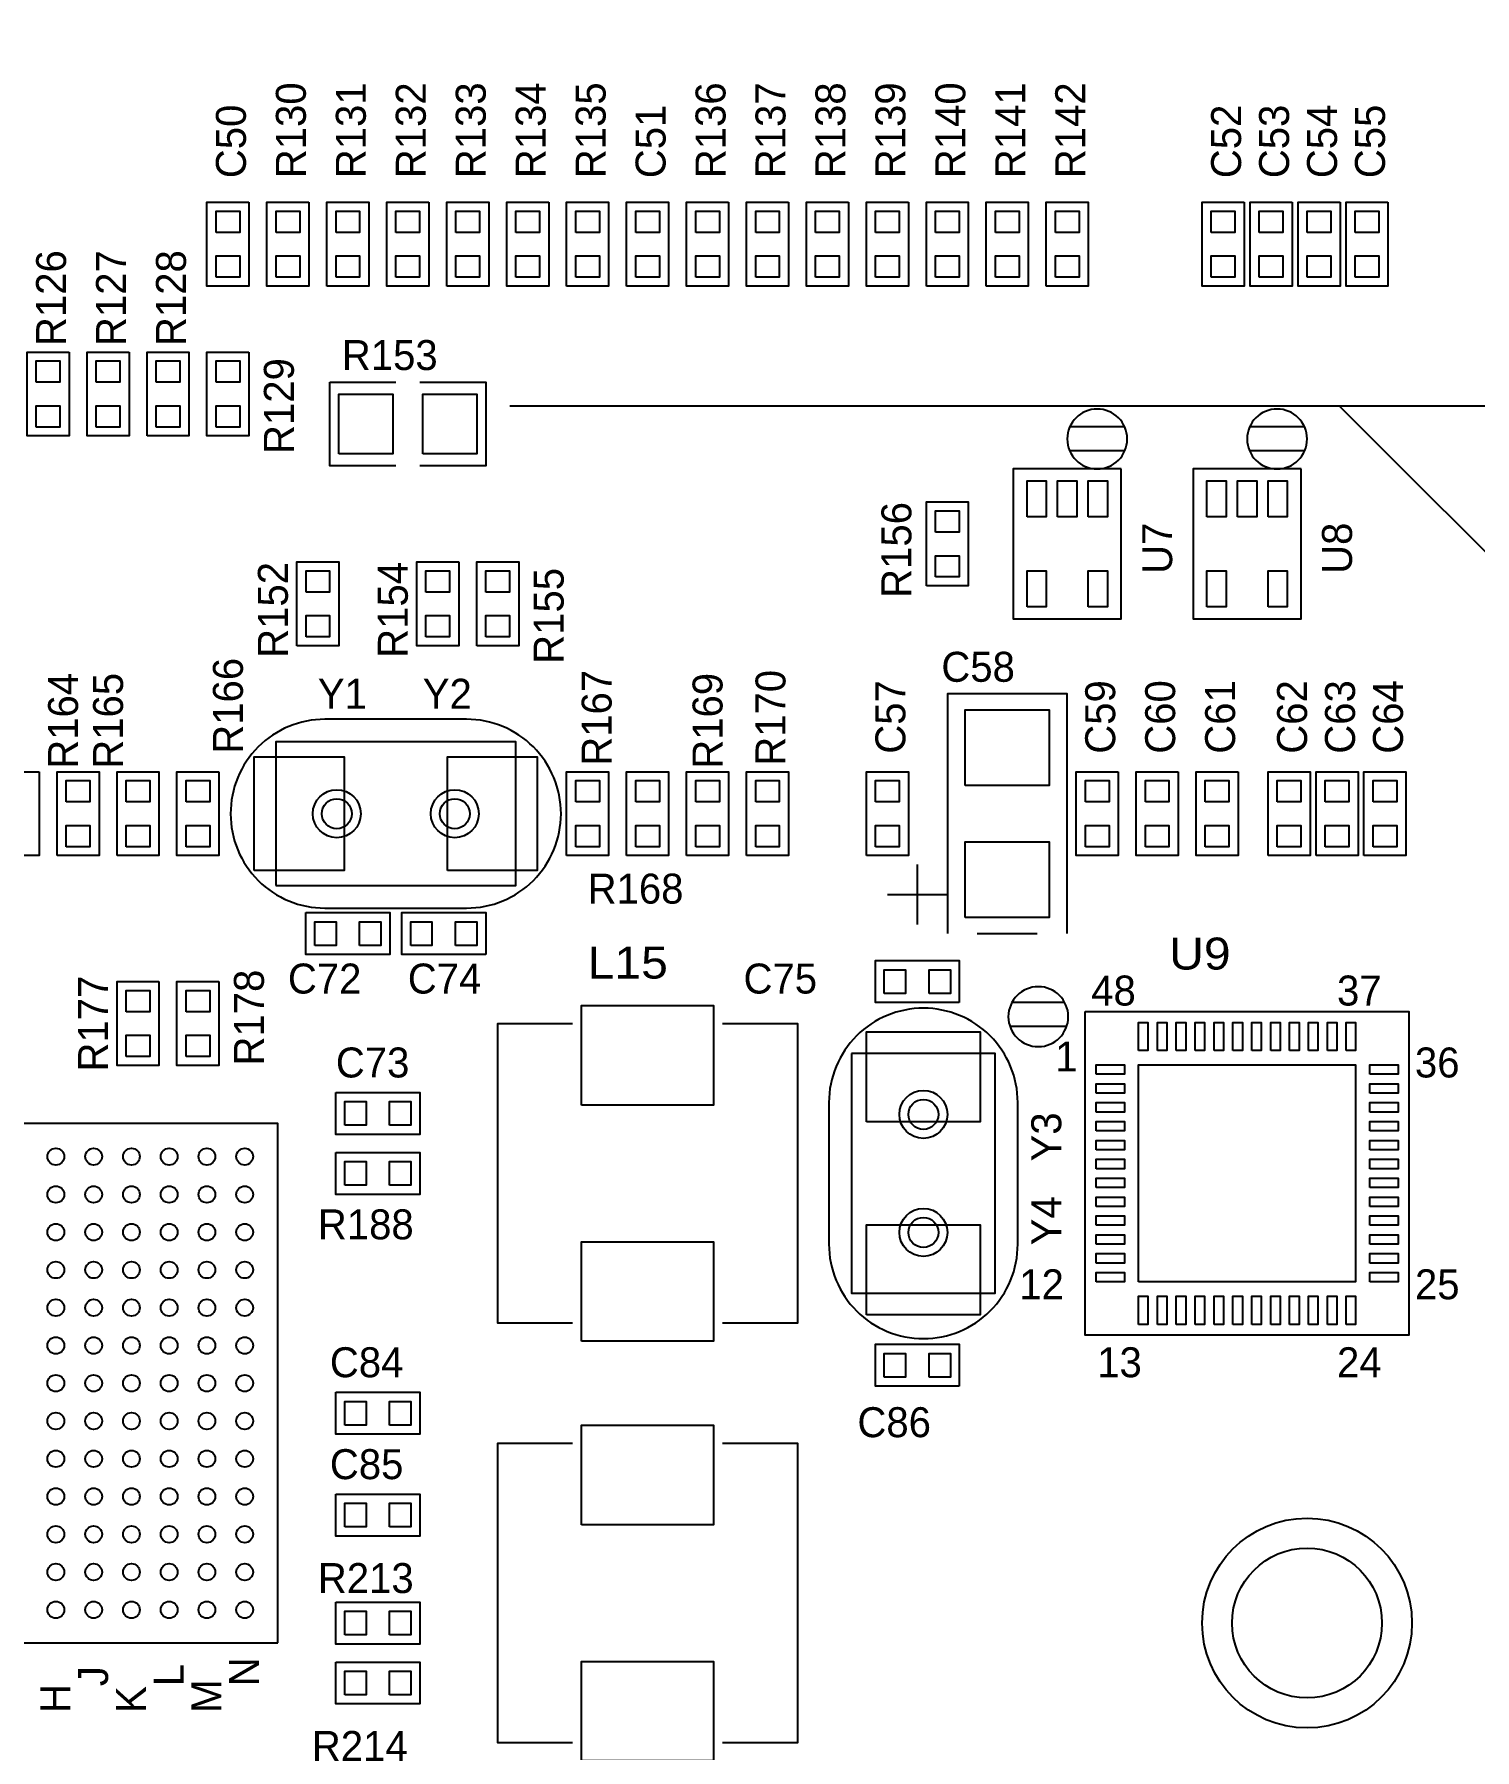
# Model space of a CAD drawing. Extents: x -13981 to 19531, y -9981 to 12034.
# Drawn here: x -7309 to -3706, y -50 to 4242 of the extents above; entities that cross this region are included whole.
import ezdxf

# ---------------------------------------------------------------- set-up
doc = ezdxf.new("R2010")
doc.units = 0
doc.header["$MEASUREMENT"] = 0
doc.layers.get('0').update_dxf_attribs({"color": 1, "linetype": 'CONTINUOUS'})
doc.layers.add('1', color=3, linetype='CONTINUOUS')

# ---------------------------------------------------------------- blocks, each defined once
blk = doc.blocks.new('FIGURE_CIRCLE')
blk.add_circle((0, 0), 0.5)
blk = doc.blocks.new('FIGURE_SQUARE')
blk.add_lwpolyline([(-0.5, -0.5), (-0.5, 0.5), (0.5, 0.5), (0.5, -0.5)], close=True)

msp = doc.modelspace()

# ---------------------------------------------------------------- linework, layer by layer
at = {"layer": '1'}
for points in [[(-3450, 4391.9998), (-3450, 3311.9998), (-6120, 3311.9998)], [(-6570, 3371.9998), (-6405, 3371.9998)], [(-6405, 3161.9998), (-6570, 3161.9998), (-6570, 3371.9998)], [(-6345, 3371.9998), (-6180, 3371.9998), (-6180, 3356.9998), (-6180, 3161.9998), (-6345, 3161.9998)], [(-3516.102, 2784.1318), (-4044.309, 3312.3388)], [(-4718.2023, 3260.6998), (-4581.7977, 3260.6998)], [(-4268.2023, 3260.6998), (-4131.7977, 3260.6998)], [(-4719.2499, 3200.6998), (-4580.7501, 3200.6998)], [(-4269.2499, 3200.6998), (-4130.7501, 3200.6998)], [(-4725, 1991.9998), (-4725, 2591.9998), (-5025, 2591.9998), (-5025, 1991.9998)], [(-6227.835, 2528.2198), (-6582.165, 2528.2198)], [(-5100, 2014.4998), (-5100, 2164.4998)], [(-5175, 2089.4998), (-5025, 2089.4998)], [(-6582.165, 2055.7798), (-6227.835, 2055.7798)], [(-4950, 1991.9998), (-4800, 1991.9998)], [(-4862.8791, 1820.6998), (-4731.9243, 1820.6998)], [(-5962.5, 1016.9998), (-6150, 1016.9998), (-6150, 1766.9998), (-5962.5, 1766.9998)], [(-5587.5, 1766.9998), (-5400, 1766.9998), (-5400, 1016.9998), (-5587.5, 1016.9998)], [(-4868.6487, 1760.6998), (-4726.1547, 1760.6998)], [(-5321.22, 1569.1648), (-5321.22, 1214.8348)], [(-4848.78, 1214.8348), (-4848.78, 1569.1648)], [(-5962.5, -33.0002), (-6150, -33.0002), (-6150, 716.9998), (-5962.5, 716.9998)], [(-5587.5, 716.9998), (-5400, 716.9998), (-5400, -33.0002), (-5587.5, -33.0002)]]:
    msp.add_lwpolyline(points, dxfattribs=at)
for points in [[(-6772.5, 3821.9998), (-6772.5, 3611.9998), (-6877.5, 3611.9998), (-6877.5, 3821.9998)], [(-6622.5, 3821.9998), (-6622.5, 3611.9998), (-6727.5, 3611.9998), (-6727.5, 3821.9998)], [(-6577.5, 3611.9998), (-6577.5, 3821.9998), (-6472.5, 3821.9998), (-6472.5, 3611.9998)], [(-6322.5, 3821.9998), (-6322.5, 3611.9998), (-6427.5, 3611.9998), (-6427.5, 3821.9998)], [(-6277.5, 3611.9998), (-6277.5, 3821.9998), (-6172.5, 3821.9998), (-6172.5, 3611.9998)], [(-6022.5, 3821.9998), (-6022.5, 3611.9998), (-6127.5, 3611.9998), (-6127.5, 3821.9998)], [(-5977.5, 3611.9998), (-5977.5, 3821.9998), (-5872.5, 3821.9998), (-5872.5, 3611.9998)], [(-5827.5, 3611.9998), (-5827.5, 3821.9998), (-5722.5, 3821.9998), (-5722.5, 3611.9998)], [(-5572.5, 3821.9998), (-5572.5, 3611.9998), (-5677.5, 3611.9998), (-5677.5, 3821.9998)], [(-5422.5, 3821.9998), (-5422.5, 3611.9998), (-5527.5, 3611.9998), (-5527.5, 3821.9998)], [(-5272.5, 3821.9998), (-5272.5, 3611.9998), (-5377.5, 3611.9998), (-5377.5, 3821.9998)], [(-5122.5, 3821.9998), (-5122.5, 3611.9998), (-5227.5, 3611.9998), (-5227.5, 3821.9998)], [(-5077.5, 3611.9998), (-5077.5, 3821.9998), (-4972.5, 3821.9998), (-4972.5, 3611.9998)], [(-4927.5, 3611.9998), (-4927.5, 3821.9998), (-4822.5, 3821.9998), (-4822.5, 3611.9998)], [(-4777.5, 3611.9998), (-4777.5, 3821.9998), (-4672.5, 3821.9998), (-4672.5, 3611.9998)], [(-4282.5, 3821.9998), (-4282.5, 3611.9998), (-4387.5, 3611.9998), (-4387.5, 3821.9998)], [(-4162.5, 3821.9998), (-4162.5, 3611.9998), (-4267.5, 3611.9998), (-4267.5, 3821.9998)], [(-4042.5, 3821.9998), (-4042.5, 3611.9998), (-4147.5, 3611.9998), (-4147.5, 3821.9998)], [(-3922.5, 3821.9998), (-3922.5, 3611.9998), (-4027.5, 3611.9998), (-4027.5, 3821.9998)], [(-7222.5, 3446.9998), (-7222.5, 3236.9998), (-7327.5, 3236.9998), (-7327.5, 3446.9998)], [(-7072.5, 3446.9998), (-7072.5, 3236.9998), (-7177.5, 3236.9998), (-7177.5, 3446.9998)], [(-7027.5, 3236.9998), (-7027.5, 3446.9998), (-6922.5, 3446.9998), (-6922.5, 3236.9998)], [(-6772.5, 3446.9998), (-6772.5, 3236.9998), (-6877.5, 3236.9998), (-6877.5, 3446.9998)], [(-4590, 3154.4998), (-4860, 3154.4998), (-4860, 2779.4998), (-4590, 2779.4998)], [(-4140, 3154.4998), (-4410, 3154.4998), (-4410, 2779.4998), (-4140, 2779.4998)], [(-5077.5, 2861.9998), (-5077.5, 3071.9998), (-4972.5, 3071.9998), (-4972.5, 2861.9998)], [(-6652.5, 2711.9998), (-6652.5, 2921.9998), (-6547.5, 2921.9998), (-6547.5, 2711.9998)], [(-6247.5, 2921.9998), (-6247.5, 2711.9998), (-6352.5, 2711.9998), (-6352.5, 2921.9998)], [(-6202.5, 2711.9998), (-6202.5, 2921.9998), (-6097.5, 2921.9998), (-6097.5, 2711.9998)], [(-6705, 2111.9998), (-6105, 2111.9998), (-6105, 2471.9998), (-6705, 2471.9998)], [(-7297.5, 2396.9998), (-7297.5, 2186.9998), (-7402.5, 2186.9998), (-7402.5, 2396.9998)], [(-7252.5, 2186.9998), (-7252.5, 2396.9998), (-7147.5, 2396.9998), (-7147.5, 2186.9998)], [(-7102.5, 2186.9998), (-7102.5, 2396.9998), (-6997.5, 2396.9998), (-6997.5, 2186.9998)], [(-6847.5, 2396.9998), (-6847.5, 2186.9998), (-6952.5, 2186.9998), (-6952.5, 2396.9998)], [(-5977.5, 2186.9998), (-5977.5, 2396.9998), (-5872.5, 2396.9998), (-5872.5, 2186.9998)], [(-5827.5, 2186.9998), (-5827.5, 2396.9998), (-5722.5, 2396.9998), (-5722.5, 2186.9998)], [(-5677.5, 2186.9998), (-5677.5, 2396.9998), (-5572.5, 2396.9998), (-5572.5, 2186.9998)], [(-5527.5, 2186.9998), (-5527.5, 2396.9998), (-5422.5, 2396.9998), (-5422.5, 2186.9998)], [(-5227.5, 2186.9998), (-5227.5, 2396.9998), (-5122.5, 2396.9998), (-5122.5, 2186.9998)], [(-4597.5, 2396.9998), (-4597.5, 2186.9998), (-4702.5, 2186.9998), (-4702.5, 2396.9998)], [(-4447.5, 2396.9998), (-4447.5, 2186.9998), (-4552.5, 2186.9998), (-4552.5, 2396.9998)], [(-4297.5, 2396.9998), (-4297.5, 2186.9998), (-4402.5, 2186.9998), (-4402.5, 2396.9998)], [(-4222.5, 2186.9998), (-4222.5, 2396.9998), (-4117.5, 2396.9998), (-4117.5, 2186.9998)], [(-4102.5, 2186.9998), (-4102.5, 2396.9998), (-3997.5, 2396.9998), (-3997.5, 2186.9998)], [(-3982.5, 2186.9998), (-3982.5, 2396.9998), (-3877.5, 2396.9998), (-3877.5, 2186.9998)], [(-6630, 2044.4998), (-6420, 2044.4998), (-6420, 1939.4998), (-6630, 1939.4998)], [(-6180, 1939.4998), (-6390, 1939.4998), (-6390, 2044.4998), (-6180, 2044.4998)], [(-4995, 1819.4998), (-5205, 1819.4998), (-5205, 1924.4998), (-4995, 1924.4998)], [(-6997.5, 1871.9998), (-6997.5, 1661.9998), (-7102.5, 1661.9998), (-7102.5, 1871.9998)], [(-6847.5, 1871.9998), (-6847.5, 1661.9998), (-6952.5, 1661.9998), (-6952.5, 1871.9998)], [(-4680, 1796.9998), (-3870, 1796.9998), (-3870, 986.9998), (-4680, 986.9998)], [(-5265, 1691.9998), (-5265, 1091.9998), (-4905, 1091.9998), (-4905, 1691.9998)], [(-6555, 1594.4998), (-6345, 1594.4998), (-6345, 1489.4998), (-6555, 1489.4998)], [(-6700.38, 217.3798), (-6700.38, 1516.6198), (-7999.62, 1516.6198), (-7999.62, 276.4498), (-7940.55, 217.3798)], [(-6555, 1444.4998), (-6345, 1444.4998), (-6345, 1339.4998), (-6555, 1339.4998)], [(-4995, 859.4998), (-5205, 859.4998), (-5205, 964.4998), (-4995, 964.4998)], [(-6555, 844.4998), (-6345, 844.4998), (-6345, 739.4998), (-6555, 739.4998)], [(-6555, 589.4998), (-6345, 589.4998), (-6345, 484.4998), (-6555, 484.4998)], [(-6555, 319.4998), (-6345, 319.4998), (-6345, 214.4998), (-6555, 214.4998)], [(-6555, 169.4998), (-6345, 169.4998), (-6345, 64.4998), (-6555, 64.4998)]]:
    msp.add_lwpolyline(points, close=True, dxfattribs=at)
for points in [[(-4575, 3229.4998, 1), (-4725, 3229.4998, 1)], [(-4125, 3229.4998, 1), (-4275, 3229.4998, 1)], [(-4722.402, 1784.1259, 1), (-4872.4014, 1784.1259, 1)]]:
    msp.add_lwpolyline(points, format="xyb", close=True, dxfattribs=at)
for points in [[(-6582.165, 2528.2198, 0.414214), (-6818.385, 2291.9998)], [(-5991.615, 2291.9998, 0.414214), (-6227.835, 2528.2198)], [(-6818.385, 2291.9998, 0.414214), (-6582.165, 2055.7798)], [(-6227.835, 2055.7798, 0.414214), (-5991.615, 2291.9998)], [(-5085, 1805.3848, 0.414214), (-5321.22, 1569.1648)], [(-4848.78, 1569.1648, 0.414214), (-5085, 1805.3848)], [(-5321.22, 1214.8348, 0.414214), (-5085, 978.6148)], [(-5085, 978.6148, 0.414214), (-4848.78, 1214.8348)]]:
    msp.add_lwpolyline(points, format="xyb", dxfattribs=at)

# ---------------------------------------------------------------- block references
for name, p, xscale, yscale in [('FIGURE_SQUARE', (-6825, 3773.0998), 59.07, 53.16), ('FIGURE_SQUARE', (-6675, 3773.0998), 59.07, 53.16), ('FIGURE_SQUARE', (-6525, 3773.0998), 59.07, 53.16), ('FIGURE_SQUARE', (-6375, 3773.0998), 59.07, 53.16), ('FIGURE_SQUARE', (-6225, 3773.0998), 59.07, 53.16), ('FIGURE_SQUARE', (-6075, 3773.0998), 59.07, 53.16), ('FIGURE_SQUARE', (-5925, 3773.0998), 59.07, 53.16), ('FIGURE_SQUARE', (-5775, 3773.0998), 59.07, 53.16), ('FIGURE_SQUARE', (-5625, 3773.0998), 59.07, 53.16), ('FIGURE_SQUARE', (-5475, 3773.0998), 59.07, 53.16), ('FIGURE_SQUARE', (-5325, 3773.0998), 59.07, 53.16), ('FIGURE_SQUARE', (-5175, 3773.0998), 59.07, 53.16), ('FIGURE_SQUARE', (-5025, 3773.0998), 59.07, 53.16), ('FIGURE_SQUARE', (-4875, 3773.0998), 59.07, 53.16), ('FIGURE_SQUARE', (-4725, 3773.0998), 59.07, 53.16), ('FIGURE_SQUARE', (-4335, 3773.0998), 59.07, 53.16), ('FIGURE_SQUARE', (-4215, 3773.0998), 59.07, 53.16), ('FIGURE_SQUARE', (-4095, 3773.0998), 59.07, 53.16), ('FIGURE_SQUARE', (-3975, 3773.0998), 59.07, 53.16), ('FIGURE_SQUARE', (-6825, 3660.8998), 59.07, 53.16), ('FIGURE_SQUARE', (-6675, 3660.8998), 59.07, 53.16), ('FIGURE_SQUARE', (-6525, 3660.8998), 59.07, 53.16), ('FIGURE_SQUARE', (-6375, 3660.8998), 59.07, 53.16), ('FIGURE_SQUARE', (-6225, 3660.8998), 59.07, 53.16), ('FIGURE_SQUARE', (-6075, 3660.8998), 59.07, 53.16), ('FIGURE_SQUARE', (-5925, 3660.8998), 59.07, 53.16), ('FIGURE_SQUARE', (-5775, 3660.8998), 59.07, 53.16), ('FIGURE_SQUARE', (-5625, 3660.8998), 59.07, 53.16), ('FIGURE_SQUARE', (-5475, 3660.8998), 59.07, 53.16), ('FIGURE_SQUARE', (-5325, 3660.8998), 59.07, 53.16), ('FIGURE_SQUARE', (-5175, 3660.8998), 59.07, 53.16), ('FIGURE_SQUARE', (-5025, 3660.8998), 59.07, 53.16), ('FIGURE_SQUARE', (-4875, 3660.8998), 59.07, 53.16), ('FIGURE_SQUARE', (-4725, 3660.8998), 59.07, 53.16), ('FIGURE_SQUARE', (-4335, 3660.8998), 59.07, 53.16), ('FIGURE_SQUARE', (-4215, 3660.8998), 59.07, 53.16), ('FIGURE_SQUARE', (-4095, 3660.8998), 59.07, 53.16), ('FIGURE_SQUARE', (-3975, 3660.8998), 59.07, 53.16), ('FIGURE_SQUARE', (-7275, 3398.0998), 59.07, 53.16), ('FIGURE_SQUARE', (-7125, 3398.0998), 59.07, 53.16), ('FIGURE_SQUARE', (-6975, 3398.0998), 59.07, 53.16), ('FIGURE_SQUARE', (-6825, 3398.0998), 59.07, 53.16), ('FIGURE_SQUARE', (-7275, 3285.8998), 59.07, 53.16), ('FIGURE_SQUARE', (-7125, 3285.8998), 59.07, 53.16), ('FIGURE_SQUARE', (-6975, 3285.8998), 59.07, 53.16), ('FIGURE_SQUARE', (-6825, 3285.8998), 59.07, 53.16), ('FIGURE_SQUARE', (-6480, 3266.9998), 135, 150), ('FIGURE_SQUARE', (-6270, 3266.9998), 135, 150), ('FIGURE_SQUARE', (-4801.5, 3079.4998), 48, 90), ('FIGURE_SQUARE', (-4725, 3079.4998), 48, 90), ('FIGURE_SQUARE', (-4648.5, 3079.4998), 48, 90), ('FIGURE_SQUARE', (-4351.5, 3079.4998), 48, 90), ('FIGURE_SQUARE', (-4275, 3079.4998), 48, 90), ('FIGURE_SQUARE', (-4198.5, 3079.4998), 48, 90), ('FIGURE_SQUARE', (-5025, 3023.0998), 59.07, 53.16), ('FIGURE_SQUARE', (-5025, 2910.8998), 59.07, 53.16), ('FIGURE_SQUARE', (-6600, 2873.0998), 59.07, 53.16), ('FIGURE_SQUARE', (-6300, 2873.0998), 59.07, 53.16), ('FIGURE_SQUARE', (-6150, 2873.0998), 59.07, 53.16), ('FIGURE_SQUARE', (-4801.5, 2854.4998), 48, 90), ('FIGURE_SQUARE', (-4648.5, 2854.4998), 48, 90), ('FIGURE_SQUARE', (-4351.5, 2854.4998), 48, 90), ('FIGURE_SQUARE', (-4198.5, 2854.4998), 48, 90), ('FIGURE_SQUARE', (-6600, 2760.8998), 59.07, 53.16), ('FIGURE_SQUARE', (-6300, 2760.8998), 59.07, 53.16), ('FIGURE_SQUARE', (-6150, 2760.8998), 59.07, 53.16), ('FIGURE_SQUARE', (-4875, 2456.9998), 210, 189), ('FIGURE_SQUARE', (-6646.5, 2291.9998), 225, 285), ('FIGURE_SQUARE', (-6163.5, 2291.9998), 225, 285), ('FIGURE_SQUARE', (-7200, 2348.0998), 59.07, 53.16), ('FIGURE_SQUARE', (-7050, 2348.0998), 59.07, 53.16), ('FIGURE_SQUARE', (-6900, 2348.0998), 59.07, 53.16), ('FIGURE_SQUARE', (-5925, 2348.0998), 59.07, 53.16), ('FIGURE_SQUARE', (-5775, 2348.0998), 59.07, 53.16), ('FIGURE_SQUARE', (-5625, 2348.0998), 59.07, 53.16), ('FIGURE_SQUARE', (-5475, 2348.0998), 59.07, 53.16), ('FIGURE_SQUARE', (-5175, 2348.0998), 59.07, 53.16), ('FIGURE_SQUARE', (-4650, 2348.0998), 59.07, 53.16), ('FIGURE_SQUARE', (-4500, 2348.0998), 59.07, 53.16), ('FIGURE_SQUARE', (-4350, 2348.0998), 59.07, 53.16), ('FIGURE_SQUARE', (-4170, 2348.0998), 59.07, 53.16), ('FIGURE_SQUARE', (-4050, 2348.0998), 59.07, 53.16), ('FIGURE_SQUARE', (-3930, 2348.0998), 59.07, 53.16), ('FIGURE_CIRCLE', (-6552.639, 2291.9998), 120, 120), ('FIGURE_CIRCLE', (-6552.639, 2291.9998), 75, 75), ('FIGURE_CIRCLE', (-6257.361, 2291.9998), 120, 120), ('FIGURE_CIRCLE', (-6257.361, 2291.9998), 75, 75), ('FIGURE_SQUARE', (-7200, 2235.8998), 59.07, 53.16), ('FIGURE_SQUARE', (-7050, 2235.8998), 59.07, 53.16), ('FIGURE_SQUARE', (-6900, 2235.8998), 59.07, 53.16), ('FIGURE_SQUARE', (-5925, 2235.8998), 59.07, 53.16), ('FIGURE_SQUARE', (-5775, 2235.8998), 59.07, 53.16), ('FIGURE_SQUARE', (-5625, 2235.8998), 59.07, 53.16), ('FIGURE_SQUARE', (-5475, 2235.8998), 59.07, 53.16), ('FIGURE_SQUARE', (-5175, 2235.8998), 59.07, 53.16), ('FIGURE_SQUARE', (-4650, 2235.8998), 59.07, 53.16), ('FIGURE_SQUARE', (-4500, 2235.8998), 59.07, 53.16), ('FIGURE_SQUARE', (-4350, 2235.8998), 59.07, 53.16), ('FIGURE_SQUARE', (-4170, 2235.8998), 59.07, 53.16), ('FIGURE_SQUARE', (-4050, 2235.8998), 59.07, 53.16), ('FIGURE_SQUARE', (-3930, 2235.8998), 59.07, 53.16), ('FIGURE_SQUARE', (-4875, 2126.9998), 210, 189), ('FIGURE_SQUARE', (-6581.1, 1991.9998), 53.16, 59.07), ('FIGURE_SQUARE', (-6468.9, 1991.9998), 53.16, 59.07), ('FIGURE_SQUARE', (-6341.1, 1991.9998), 53.16, 59.07), ('FIGURE_SQUARE', (-6228.9, 1991.9998), 53.16, 59.07), ('FIGURE_SQUARE', (-5156.1, 1871.9998), 53.16, 59.07), ('FIGURE_SQUARE', (-5043.9, 1871.9998), 53.16, 59.07), ('FIGURE_SQUARE', (-7050, 1823.0998), 59.07, 53.16), ('FIGURE_SQUARE', (-6900, 1823.0998), 59.07, 53.16), ('FIGURE_SQUARE', (-5775, 1687.4998), 330, 249), ('FIGURE_SQUARE', (-4534.842, 1734.5188), 23.622, 70.866), ('FIGURE_SQUARE', (-4487.598, 1734.5188), 23.622, 70.866), ('FIGURE_SQUARE', (-4440.354, 1734.5188), 23.622, 70.866), ('FIGURE_SQUARE', (-4393.11, 1734.5188), 23.622, 70.866), ('FIGURE_SQUARE', (-4345.866, 1734.5188), 23.622, 70.866), ('FIGURE_SQUARE', (-4298.622, 1734.5188), 23.622, 70.866), ('FIGURE_SQUARE', (-4251.378, 1734.5188), 23.622, 70.866), ('FIGURE_SQUARE', (-4204.134, 1734.5188), 23.622, 70.866), ('FIGURE_SQUARE', (-4156.89, 1734.5188), 23.622, 70.866), ('FIGURE_SQUARE', (-4109.646, 1734.5188), 23.622, 70.866), ('FIGURE_SQUARE', (-4062.402, 1734.5188), 23.622, 70.866), ('FIGURE_SQUARE', (-4015.158, 1734.5188), 23.622, 70.866), ('FIGURE_SQUARE', (-7050, 1710.8998), 59.07, 53.16), ('FIGURE_SQUARE', (-6900, 1710.8998), 59.07, 53.16), ('FIGURE_SQUARE', (-5085, 1633.4998), 285, 225), ('FIGURE_SQUARE', (-4617.519, 1651.8418), 70.866, 23.622), ('FIGURE_SQUARE', (-4275, 1391.9998), 543.306, 543.306), ('FIGURE_SQUARE', (-3932.481, 1651.8418), 70.866, 23.622), ('FIGURE_CIRCLE', (-5085, 1539.6388), 120, 120), ('FIGURE_SQUARE', (-4617.519, 1604.5978), 70.866, 23.622), ('FIGURE_SQUARE', (-3932.481, 1604.5978), 70.866, 23.622), ('FIGURE_SQUARE', (-6506.1, 1541.9998), 53.16, 59.07), ('FIGURE_SQUARE', (-6393.9, 1541.9998), 53.16, 59.07), ('FIGURE_CIRCLE', (-5085, 1539.6388), 75, 75), ('FIGURE_SQUARE', (-4617.519, 1557.3538), 70.866, 23.622), ('FIGURE_SQUARE', (-3932.481, 1557.3538), 70.866, 23.622), ('FIGURE_SQUARE', (-4617.519, 1510.1098), 70.866, 23.622), ('FIGURE_SQUARE', (-3932.481, 1510.1098), 70.866, 23.622), ('FIGURE_SQUARE', (-4617.519, 1462.8658), 70.866, 23.622), ('FIGURE_SQUARE', (-3932.481, 1462.8658), 70.866, 23.622), ('FIGURE_CIRCLE', (-7255.5, 1433.9398), 42, 42), ('FIGURE_CIRCLE', (-7161.03, 1433.9398), 42, 42), ('FIGURE_CIRCLE', (-7066.53, 1433.9398), 42, 42), ('FIGURE_CIRCLE', (-6972.06, 1433.9398), 42, 42), ('FIGURE_CIRCLE', (-6877.56, 1433.9398), 42, 42), ('FIGURE_CIRCLE', (-6783.06, 1433.9398), 42, 42), ('FIGURE_SQUARE', (-6506.1, 1391.9998), 53.16, 59.07), ('FIGURE_SQUARE', (-6393.9, 1391.9998), 53.16, 59.07), ('FIGURE_SQUARE', (-4617.519, 1415.6218), 70.866, 23.622), ('FIGURE_SQUARE', (-3932.481, 1415.6218), 70.866, 23.622), ('FIGURE_SQUARE', (-4617.519, 1368.3778), 70.866, 23.622), ('FIGURE_SQUARE', (-3932.481, 1368.3778), 70.866, 23.622), ('FIGURE_CIRCLE', (-7255.5, 1339.4398), 42, 42), ('FIGURE_CIRCLE', (-7161.03, 1339.4398), 42, 42), ('FIGURE_CIRCLE', (-7066.53, 1339.4398), 42, 42), ('FIGURE_CIRCLE', (-6972.06, 1339.4398), 42, 42), ('FIGURE_CIRCLE', (-6877.56, 1339.4398), 42, 42), ('FIGURE_CIRCLE', (-6783.06, 1339.4398), 42, 42), ('FIGURE_SQUARE', (-4617.519, 1321.1338), 70.866, 23.622), ('FIGURE_SQUARE', (-3932.481, 1321.1338), 70.866, 23.622), ('FIGURE_CIRCLE', (-5085, 1244.3608), 120, 120), ('FIGURE_CIRCLE', (-7255.5, 1244.9398), 42, 42), ('FIGURE_CIRCLE', (-7161.03, 1244.9398), 42, 42), ('FIGURE_CIRCLE', (-7066.53, 1244.9398), 42, 42), ('FIGURE_CIRCLE', (-6972.06, 1244.9398), 42, 42), ('FIGURE_CIRCLE', (-6877.56, 1244.9398), 42, 42), ('FIGURE_CIRCLE', (-6783.06, 1244.9398), 42, 42), ('FIGURE_SQUARE', (-5085, 1150.4998), 285, 225), ('FIGURE_CIRCLE', (-5085, 1244.3608), 75, 75), ('FIGURE_SQUARE', (-4617.519, 1273.8898), 70.866, 23.622), ('FIGURE_SQUARE', (-3932.481, 1273.8898), 70.866, 23.622), ('FIGURE_SQUARE', (-5775, 1096.4998), 330, 249), ('FIGURE_SQUARE', (-4617.519, 1226.6458), 70.866, 23.622), ('FIGURE_SQUARE', (-3932.481, 1226.6458), 70.866, 23.622), ('FIGURE_CIRCLE', (-7255.5, 1150.4698), 42, 42), ('FIGURE_CIRCLE', (-7161.03, 1150.4698), 42, 42), ('FIGURE_CIRCLE', (-7066.53, 1150.4698), 42, 42), ('FIGURE_CIRCLE', (-6972.06, 1150.4698), 42, 42), ('FIGURE_CIRCLE', (-6877.56, 1150.4698), 42, 42), ('FIGURE_CIRCLE', (-6783.06, 1150.4698), 42, 42), ('FIGURE_SQUARE', (-4617.519, 1179.4018), 70.866, 23.622), ('FIGURE_SQUARE', (-3932.481, 1179.4018), 70.866, 23.622), ('FIGURE_SQUARE', (-4617.519, 1132.1578), 70.866, 23.622), ('FIGURE_SQUARE', (-3932.481, 1132.1578), 70.866, 23.622), ('FIGURE_CIRCLE', (-7255.5, 1055.9698), 42, 42), ('FIGURE_CIRCLE', (-7161.03, 1055.9698), 42, 42), ('FIGURE_CIRCLE', (-7066.53, 1055.9698), 42, 42), ('FIGURE_CIRCLE', (-6972.06, 1055.9698), 42, 42), ('FIGURE_CIRCLE', (-6877.56, 1055.9698), 42, 42), ('FIGURE_CIRCLE', (-6783.06, 1055.9698), 42, 42), ('FIGURE_SQUARE', (-4534.842, 1049.4808), 23.622, 70.866), ('FIGURE_SQUARE', (-4487.598, 1049.4808), 23.622, 70.866), ('FIGURE_SQUARE', (-4440.354, 1049.4808), 23.622, 70.866), ('FIGURE_SQUARE', (-4393.11, 1049.4808), 23.622, 70.866), ('FIGURE_SQUARE', (-4345.866, 1049.4808), 23.622, 70.866), ('FIGURE_SQUARE', (-4298.622, 1049.4808), 23.622, 70.866), ('FIGURE_SQUARE', (-4251.378, 1049.4808), 23.622, 70.866), ('FIGURE_SQUARE', (-4204.134, 1049.4808), 23.622, 70.866), ('FIGURE_SQUARE', (-4156.89, 1049.4808), 23.622, 70.866), ('FIGURE_SQUARE', (-4109.646, 1049.4808), 23.622, 70.866), ('FIGURE_SQUARE', (-4062.402, 1049.4808), 23.622, 70.866), ('FIGURE_SQUARE', (-4015.158, 1049.4808), 23.622, 70.866), ('FIGURE_CIRCLE', (-7255.5, 961.4998), 42, 42), ('FIGURE_CIRCLE', (-7161.03, 961.4998), 42, 42), ('FIGURE_CIRCLE', (-7066.53, 961.4998), 42, 42), ('FIGURE_CIRCLE', (-6972.06, 961.4998), 42, 42), ('FIGURE_CIRCLE', (-6877.56, 961.4998), 42, 42), ('FIGURE_CIRCLE', (-6783.06, 961.4998), 42, 42), ('FIGURE_SQUARE', (-5156.1, 911.9998), 53.16, 59.07), ('FIGURE_SQUARE', (-5043.9, 911.9998), 53.16, 59.07), ('FIGURE_CIRCLE', (-7255.5, 866.9998), 42, 42), ('FIGURE_CIRCLE', (-7161.03, 866.9998), 42, 42), ('FIGURE_CIRCLE', (-7066.53, 866.9998), 42, 42), ('FIGURE_CIRCLE', (-6972.06, 866.9998), 42, 42), ('FIGURE_CIRCLE', (-6877.56, 866.9998), 42, 42), ('FIGURE_CIRCLE', (-6783.06, 866.9998), 42, 42), ('FIGURE_SQUARE', (-6506.1, 791.9998), 53.16, 59.07), ('FIGURE_SQUARE', (-6393.9, 791.9998), 53.16, 59.07), ('FIGURE_CIRCLE', (-7255.5, 772.4998), 42, 42), ('FIGURE_CIRCLE', (-7161.03, 772.4998), 42, 42), ('FIGURE_CIRCLE', (-7066.53, 772.4998), 42, 42), ('FIGURE_CIRCLE', (-6972.06, 772.4998), 42, 42), ('FIGURE_CIRCLE', (-6877.56, 772.4998), 42, 42), ('FIGURE_CIRCLE', (-6783.06, 772.4998), 42, 42), ('FIGURE_SQUARE', (-5775, 637.4998), 330, 249), ('FIGURE_CIRCLE', (-7255.5, 678.0298), 42, 42), ('FIGURE_CIRCLE', (-7161.03, 678.0298), 42, 42), ('FIGURE_CIRCLE', (-7066.53, 678.0298), 42, 42), ('FIGURE_CIRCLE', (-6972.06, 678.0298), 42, 42), ('FIGURE_CIRCLE', (-6877.56, 678.0298), 42, 42), ('FIGURE_CIRCLE', (-6783.06, 678.0298), 42, 42), ('FIGURE_CIRCLE', (-7255.5, 583.5298), 42, 42), ('FIGURE_CIRCLE', (-7161.03, 583.5298), 42, 42), ('FIGURE_CIRCLE', (-7066.53, 583.5298), 42, 42), ('FIGURE_CIRCLE', (-6972.06, 583.5298), 42, 42), ('FIGURE_CIRCLE', (-6877.56, 583.5298), 42, 42), ('FIGURE_CIRCLE', (-6783.06, 583.5298), 42, 42), ('FIGURE_SQUARE', (-6506.1, 536.9998), 53.16, 59.07), ('FIGURE_SQUARE', (-6393.9, 536.9998), 53.16, 59.07), ('FIGURE_CIRCLE', (-4125, 266.9998), 525, 525), ('FIGURE_CIRCLE', (-7255.5, 489.0598), 42, 42), ('FIGURE_CIRCLE', (-7161.03, 489.0598), 42, 42), ('FIGURE_CIRCLE', (-7066.53, 489.0598), 42, 42), ('FIGURE_CIRCLE', (-6972.06, 489.0598), 42, 42), ('FIGURE_CIRCLE', (-6877.56, 489.0598), 42, 42), ('FIGURE_CIRCLE', (-6783.06, 489.0598), 42, 42), ('FIGURE_CIRCLE', (-4125, 266.9998), 375, 375), ('FIGURE_CIRCLE', (-7255.5, 394.5598), 42, 42), ('FIGURE_CIRCLE', (-7161.03, 394.5598), 42, 42), ('FIGURE_CIRCLE', (-7066.53, 394.5598), 42, 42), ('FIGURE_CIRCLE', (-6972.06, 394.5598), 42, 42), ('FIGURE_CIRCLE', (-6877.56, 394.5598), 42, 42), ('FIGURE_CIRCLE', (-6783.06, 394.5598), 42, 42), ('FIGURE_CIRCLE', (-7255.5, 300.0598), 42, 42), ('FIGURE_CIRCLE', (-7161.03, 300.0598), 42, 42), ('FIGURE_CIRCLE', (-7066.53, 300.0598), 42, 42), ('FIGURE_CIRCLE', (-6972.06, 300.0598), 42, 42), ('FIGURE_CIRCLE', (-6877.56, 300.0598), 42, 42), ('FIGURE_CIRCLE', (-6783.06, 300.0598), 42, 42), ('FIGURE_SQUARE', (-6506.1, 266.9998), 53.16, 59.07), ('FIGURE_SQUARE', (-6393.9, 266.9998), 53.16, 59.07), ('FIGURE_SQUARE', (-6506.1, 116.9998), 53.16, 59.07), ('FIGURE_SQUARE', (-6393.9, 116.9998), 53.16, 59.07), ('FIGURE_SQUARE', (-5775, 46.4998), 330, 249)]:
    msp.add_blockref(name, p, dxfattribs=dict(at, xscale=xscale, yscale=yscale))

# ---------------------------------------------------------------- texts
for s, p in [('R130', (-6630, 3881.9998)), ('R131', (-6480, 3881.9998)), ('R132', (-6330, 3881.9998)), ('R133', (-6180, 3881.9998)), ('R134', (-6030, 3881.9998)), ('R135', (-5880, 3881.9998)), ('R136', (-5580, 3881.9998)), ('R137', (-5430, 3881.9998)), ('R138', (-5280, 3881.9998)), ('R139', (-5130, 3881.9998)), ('R140', (-4980, 3881.9998)), ('R141', (-4830, 3881.9998)), ('R142', (-4680, 3881.9998)), ('C50', (-6780, 3881.9998)), ('C51', (-5730, 3881.9998)), ('C52', (-4290, 3881.9998)), ('C53', (-4170, 3881.9998)), ('C54', (-4050, 3881.9998)), ('C55', (-3930, 3881.9998)), ('R126', (-7230, 3461.9998)), ('R127', (-7080, 3461.9998)), ('R128', (-6930, 3461.9998)), ('R129', (-6660, 3191.9998)), ('R156', (-5115, 2831.9998)), ('U7', (-4462.5, 2891.9998)), ('U8', (-4012.5, 2891.9998)), ('R154', (-6375, 2681.9998)), ('R152', (-6675, 2681.9998)), ('R155', (-5985, 2666.9998)), ('R166', (-6787.5, 2441.9998)), ('R164', (-7200, 2404.4998)), ('R165', (-7087.5, 2404.4998)), ('R167', (-5865, 2411.9998)), ('R169', (-5587.5, 2404.4998)), ('R170', (-5430, 2411.9998)), ('C57', (-5130, 2441.9998)), ('C59', (-4605, 2441.9998)), ('C60', (-4455, 2441.9998)), ('C61', (-4305, 2441.9998)), ('C62', (-4125, 2441.9998)), ('C63', (-4005, 2441.9998)), ('C64', (-3885, 2441.9998)), ('R178', (-6735, 1661.9998)), ('R177', (-7125, 1646.9998)), ('Y3', (-4740, 1421.9998)), ('Y4', (-4740, 1211.9998)), ('N', (-6746.94, 109.0198)), ('J', (-7124.88, 109.0198)), ('L', (-6935.91, 109.0198)), ('H', (-7219.38, 42.2698)), ('K', (-7030.41, 42.2698)), ('M', (-6841.44, 42.2698))]:
    msp.add_text(s, height=75, rotation=90, dxfattribs=at).set_placement(p)
for s, p in [('R153', (-6540, 3401.9998)), ('C58', (-5040, 2621.9998)), ('Y1', (-6600, 2554.4998)), ('Y2', (-6337.5, 2554.4998)), ('R168', (-5925, 2066.9998)), ('C72', (-6675, 1841.9998)), ('C74', (-6375, 1841.9998)), ('C75', (-5535, 1841.9998)), ('48', (-4665, 1811.9998)), ('37', (-4050, 1811.9998)), ('1', (-4755, 1646.9998)), ('C73', (-6555, 1631.9998)), ('36', (-3855, 1631.9998)), ('R188', (-6600, 1226.9998)), ('12', (-4845, 1076.9998)), ('25', (-3855, 1076.9998)), ('C84', (-6570, 881.9998)), ('13', (-4650, 881.9998)), ('24', (-4050, 881.9998)), ('C86', (-5250, 731.9998)), ('C85', (-6570, 626.9998)), ('R213', (-6600, 341.9998)), ('R214', (-6615, -78.0002))]:
    msp.add_text(s, height=75, dxfattribs=at).set_placement(p)
at = {"layer": '1', "width": 1.125}
for s, p in [('U9', (-4470, 1901.9998)), ('L15', (-5925, 1879.4998))]:
    msp.add_text(s, height=80, dxfattribs=at).set_placement(p)

doc.saveas('drawing.dxf')
